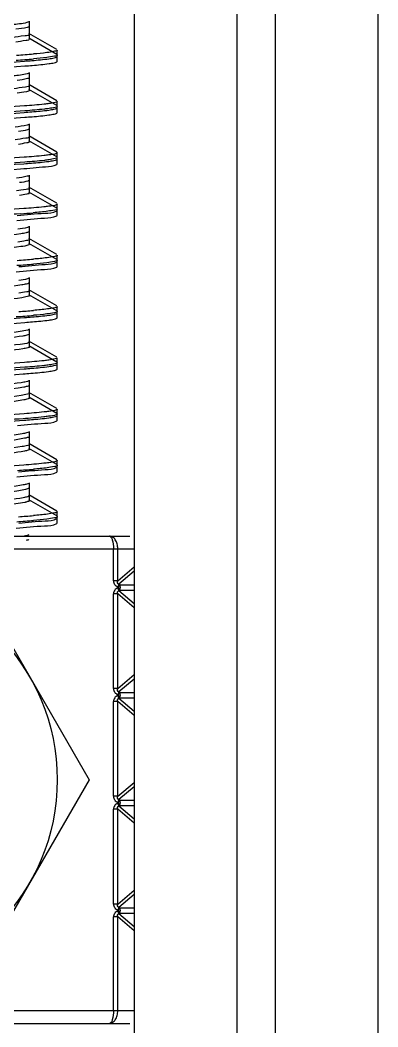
# Model space of a CAD drawing. Extents: x 1725261 to 1937680, y 860327 to 1571294.
# Drawn here: x 1825830.3 to 1825996.3, y 1252681.1 to 1253148.5 of the extents above; entities that cross this region are included whole.
import ezdxf

# ---------------------------------------------------------------- set-up
doc = ezdxf.new("R2010")
doc.units = 0
doc.header["$LTSCALE"] = 1000
doc.header["$MEASUREMENT"] = 0

msp = doc.modelspace()

# ---------------------------------------------------------------- linework, layer by layer
at = {"linetype": 'Continuous'}
for p, q in [((1825883.22, 1253335.18), (1825883.22, 1248594.16)), ((1825930.85, 1253335.18), (1825930.85, 1248594.16)), ((1825948.71, 1253335.18), (1825948.71, 1248594.16)), ((1825996.33, 1253335.18), (1825996.33, 1248594.16)), ((1825834.61, 1253142.06), (1825834.61, 1253148.01)), ((1825834.61, 1253139.78), (1825834.61, 1253145.73)), ((1825847.28, 1253134.88), (1825834.35, 1253142.36)), ((1825847.28, 1253132.6), (1825834.35, 1253140.08)), ((1825847.28, 1253131.38), (1825847.5, 1253131.64)), ((1825847.5, 1253131.64), (1825847.5, 1253134.62)), ((1825847.5, 1253131.64), (1825847.5, 1253134.62)), ((1825847.5, 1253129.36), (1825847.5, 1253132.34)), ((1825847.5, 1253129.36), (1825847.5, 1253132.34)), ((1825847.28, 1253129.1), (1825847.5, 1253129.36)), ((1825834.61, 1253118.25), (1825834.61, 1253124.2)), ((1825847.28, 1253111.07), (1825834.35, 1253118.55)), ((1825834.61, 1253115.97), (1825834.61, 1253121.92)), ((1825847.28, 1253108.79), (1825834.35, 1253116.27)), ((1825847.5, 1253107.83), (1825847.5, 1253110.81)), ((1825847.5, 1253107.83), (1825847.5, 1253110.81)), ((1825847.5, 1253105.55), (1825847.5, 1253108.53)), ((1825847.5, 1253105.55), (1825847.5, 1253108.53)), ((1825847.28, 1253107.57), (1825847.5, 1253107.83)), ((1825847.28, 1253105.29), (1825847.5, 1253105.55)), ((1825834.61, 1253094.43), (1825834.61, 1253100.39)), ((1825847.28, 1253087.25), (1825834.35, 1253094.74)), ((1825834.61, 1253092.15), (1825834.61, 1253098.11)), ((1825847.28, 1253084.97), (1825834.35, 1253092.46)), ((1825847.5, 1253084.02), (1825847.5, 1253086.99)), ((1825847.5, 1253084.02), (1825847.5, 1253086.99)), ((1825847.5, 1253081.74), (1825847.5, 1253084.71)), ((1825847.5, 1253081.74), (1825847.5, 1253084.71)), ((1825847.28, 1253083.75), (1825847.5, 1253084.02)), ((1825847.28, 1253081.48), (1825847.5, 1253081.74)), ((1825834.61, 1253070.62), (1825834.61, 1253076.57)), ((1825847.28, 1253063.44), (1825834.35, 1253070.92)), ((1825834.61, 1253068.34), (1825834.61, 1253074.3)), ((1825847.28, 1253061.16), (1825834.35, 1253068.64)), ((1825847.5, 1253060.2), (1825847.5, 1253063.18)), ((1825847.28, 1253059.94), (1825847.5, 1253060.2)), ((1825847.28, 1253057.66), (1825847.5, 1253057.92)), ((1825847.5, 1253057.92), (1825847.5, 1253060.9)), ((1825847.5, 1253057.92), (1825847.5, 1253060.9)), ((1825834.61, 1253046.81), (1825834.61, 1253052.76)), ((1825834.61, 1253044.53), (1825834.61, 1253050.48)), ((1825847.28, 1253039.63), (1825834.35, 1253047.11)), ((1825847.28, 1253037.35), (1825834.35, 1253044.83)), ((1825847.5, 1253036.39), (1825847.5, 1253039.37)), ((1825847.28, 1253036.13), (1825847.5, 1253036.39)), ((1825847.28, 1253033.85), (1825847.5, 1253034.11)), ((1825847.5, 1253034.11), (1825847.5, 1253037.09)), ((1825847.5, 1253034.11), (1825847.5, 1253037.09)), ((1825834.61, 1253023), (1825834.61, 1253028.95)), ((1825834.61, 1253020.72), (1825834.61, 1253026.67)), ((1825847.28, 1253015.81), (1825834.35, 1253023.3)), ((1825847.28, 1253013.54), (1825834.35, 1253021.02)), ((1825847.5, 1253012.58), (1825847.5, 1253015.55)), ((1825847.5, 1253012.58), (1825847.5, 1253015.55)), ((1825847.28, 1253012.32), (1825847.5, 1253012.58)), ((1825847.28, 1253010.04), (1825847.5, 1253010.3)), ((1825847.5, 1253010.3), (1825847.5, 1253013.28)), ((1825847.5, 1253010.3), (1825847.5, 1253013.28)), ((1825834.61, 1252999.18), (1825834.61, 1253005.14)), ((1825834.61, 1252996.9), (1825834.61, 1253002.86)), ((1825847.28, 1252992), (1825834.35, 1252999.48)), ((1825847.28, 1252989.72), (1825834.35, 1252997.21)), ((1825847.5, 1252988.76), (1825847.5, 1252991.74)), ((1825847.5, 1252988.76), (1825847.5, 1252991.74)), ((1825847.28, 1252988.5), (1825847.5, 1252988.76)), ((1825847.28, 1252986.22), (1825847.5, 1252986.49)), ((1825847.5, 1252986.49), (1825847.5, 1252989.46)), ((1825847.5, 1252986.49), (1825847.5, 1252989.46)), ((1825834.61, 1252975.37), (1825834.61, 1252981.32)), ((1825834.61, 1252973.09), (1825834.61, 1252979.04)), ((1825847.28, 1252968.19), (1825834.35, 1252975.67)), ((1825847.28, 1252965.91), (1825834.35, 1252973.39)), ((1825847.5, 1252964.95), (1825847.5, 1252967.93)), ((1825847.5, 1252964.95), (1825847.5, 1252967.93)), ((1825847.28, 1252964.69), (1825847.5, 1252964.95)), ((1825847.5, 1252962.67), (1825847.5, 1252965.65)), ((1825847.5, 1252962.67), (1825847.5, 1252965.65)), ((1825847.28, 1252962.41), (1825847.5, 1252962.67)), ((1825834.61, 1252951.56), (1825834.61, 1252957.51)), ((1825834.61, 1252949.28), (1825834.61, 1252955.23)), ((1825847.28, 1252944.38), (1825834.35, 1252951.86)), ((1825847.28, 1252942.1), (1825834.35, 1252949.58)), ((1825847.28, 1252940.88), (1825847.5, 1252941.14)), ((1825847.5, 1252941.14), (1825847.5, 1252944.12)), ((1825847.5, 1252941.14), (1825847.5, 1252944.12)), ((1825847.5, 1252938.86), (1825847.5, 1252941.84)), ((1825847.5, 1252938.86), (1825847.5, 1252941.84)), ((1825847.28, 1252938.6), (1825847.5, 1252938.86)), ((1825834.61, 1252927.74), (1825834.61, 1252933.7)), ((1825834.61, 1252925.47), (1825834.61, 1252931.42)), ((1825847.28, 1252920.56), (1825834.35, 1252928.05)), ((1825847.28, 1252918.28), (1825834.35, 1252925.77)), ((1825847.28, 1252917.07), (1825847.5, 1252917.33)), ((1825847.5, 1252917.33), (1825847.5, 1252920.3)), ((1825847.5, 1252917.33), (1825847.5, 1252920.3)), ((1825847.5, 1252915.05), (1825847.5, 1252918.02)), ((1825847.5, 1252915.05), (1825847.5, 1252918.02)), ((1825847.28, 1252914.79), (1825847.5, 1252915.05)), ((1825623.37, 1252908.93), (1825881.13, 1252908.93)), ((1825621.28, 1252902.98), (1825883.22, 1252902.98)), ((1825873.61, 1252888.13), (1825873.61, 1252902.98)), ((1825875.59, 1252888.13), (1825875.59, 1252902.98)), ((1825875.59, 1252888.13), (1825883.22, 1252894.61)), ((1825807.24, 1252891.07), (1825862.24, 1252795.82)), ((1825883.22, 1252892.59), (1825876.14, 1252886.58)), ((1825875.59, 1252888.13), (1825873.61, 1252888.13)), ((1825876.14, 1252886.58), (1825875.55, 1252885.32)), ((1825875.96, 1252885.12), (1825875.55, 1252885.32)), ((1825875.55, 1252884.92), (1825875.96, 1252885.12)), ((1825876.14, 1252883.66), (1825875.55, 1252884.92)), ((1825875.96, 1252885.12), (1825876.56, 1252886.38)), ((1825875.96, 1252885.12), (1825876.56, 1252883.86)), ((1825876.56, 1252886.38), (1825876.14, 1252886.58)), ((1825876.14, 1252883.66), (1825876.56, 1252883.86)), ((1825876.14, 1252883.66), (1825883.22, 1252877.65)), ((1825876.56, 1252886.38), (1825883.22, 1252886.38)), ((1825876.56, 1252883.86), (1825883.22, 1252883.85)), ((1825875.59, 1252882.11), (1825873.61, 1252882.11)), ((1825873.61, 1252838.12), (1825873.61, 1252882.11)), ((1825875.59, 1252838.12), (1825875.59, 1252882.11)), ((1825883.22, 1252875.63), (1825875.59, 1252882.11)), ((1825875.59, 1252838.12), (1825883.22, 1252844.6)), ((1825883.22, 1252842.58), (1825876.14, 1252836.57)), ((1825875.59, 1252838.12), (1825873.61, 1252838.12)), ((1825876.14, 1252836.57), (1825875.55, 1252835.31)), ((1825875.96, 1252835.11), (1825875.55, 1252835.31)), ((1825875.55, 1252834.91), (1825875.96, 1252835.11)), ((1825876.14, 1252833.65), (1825875.55, 1252834.91)), ((1825875.96, 1252835.11), (1825876.56, 1252836.38)), ((1825875.96, 1252835.11), (1825876.56, 1252833.85)), ((1825876.56, 1252836.38), (1825876.14, 1252836.57)), ((1825876.14, 1252833.65), (1825876.56, 1252833.85)), ((1825876.14, 1252833.65), (1825883.22, 1252827.64)), ((1825876.56, 1252836.38), (1825883.22, 1252836.37)), ((1825876.56, 1252833.85), (1825883.22, 1252833.85)), ((1825875.59, 1252832.1), (1825873.61, 1252832.1)), ((1825873.61, 1252788.12), (1825873.61, 1252832.1)), ((1825875.59, 1252788.12), (1825875.59, 1252832.1)), ((1825883.22, 1252825.62), (1825875.59, 1252832.1)), ((1825862.24, 1252795.82), (1825807.24, 1252700.57)), ((1825875.59, 1252788.12), (1825883.22, 1252794.59)), ((1825883.22, 1252792.57), (1825876.14, 1252786.57)), ((1825875.59, 1252788.12), (1825873.61, 1252788.12)), ((1825876.14, 1252786.57), (1825875.55, 1252785.3)), ((1825875.96, 1252785.11), (1825876.56, 1252786.37)), ((1825876.56, 1252786.37), (1825876.14, 1252786.57)), ((1825876.56, 1252786.37), (1825883.22, 1252786.37)), ((1825875.59, 1252782.09), (1825873.61, 1252782.09)), ((1825873.61, 1252738.11), (1825873.61, 1252782.09)), ((1825875.96, 1252785.11), (1825875.55, 1252785.3)), ((1825875.55, 1252784.91), (1825875.96, 1252785.11)), ((1825876.14, 1252783.64), (1825875.55, 1252784.91)), ((1825875.59, 1252738.11), (1825875.59, 1252782.09)), ((1825883.22, 1252775.61), (1825875.59, 1252782.09)), ((1825875.96, 1252785.11), (1825876.56, 1252783.84)), ((1825876.14, 1252783.64), (1825876.56, 1252783.84)), ((1825876.14, 1252783.64), (1825883.22, 1252777.63)), ((1825876.56, 1252783.84), (1825883.22, 1252783.84)), ((1825875.59, 1252738.11), (1825883.22, 1252744.59)), ((1825883.22, 1252742.57), (1825876.14, 1252736.56)), ((1825875.59, 1252738.11), (1825873.61, 1252738.11)), ((1825876.14, 1252736.56), (1825875.55, 1252735.3)), ((1825875.96, 1252735.1), (1825875.55, 1252735.3)), ((1825875.55, 1252734.9), (1825875.96, 1252735.1)), ((1825876.14, 1252733.64), (1825875.55, 1252734.9)), ((1825875.96, 1252735.1), (1825876.56, 1252736.36)), ((1825875.96, 1252735.1), (1825876.56, 1252733.83)), ((1825876.56, 1252736.36), (1825876.14, 1252736.56)), ((1825876.56, 1252736.36), (1825883.22, 1252736.36)), ((1825875.59, 1252732.09), (1825873.61, 1252732.09)), ((1825873.61, 1252688.66), (1825873.61, 1252732.09)), ((1825875.59, 1252688.66), (1825875.59, 1252732.09)), ((1825883.22, 1252725.61), (1825875.59, 1252732.09)), ((1825876.14, 1252733.64), (1825876.56, 1252733.83)), ((1825876.14, 1252733.64), (1825883.22, 1252727.62)), ((1825876.56, 1252733.83), (1825883.22, 1252733.83)), ((1825621.28, 1252688.66), (1825883.22, 1252688.66)), ((1825623.37, 1252682.71), (1825881.13, 1252682.71))]:
    msp.add_line(p, q, dxfattribs=at)
msp.add_circle((1825752.25, 1252795.82), 95.25, dxfattribs=at)
for centre, radius, start, end in [((1825800.92, 1253556.48), 425.19, 273.7335, 274.8002), ((1825800.65, 1253557.5), 428.51, 273.7127, 274.7998), ((1825803.46, 1253450.72), 393.05, 273.9462, 274.8034), ((1825801.07, 1253457.05), 423.29, 273.7455, 274.8005), ((1825801.34, 1253455.84), 419.79, 273.7678, 274.801), ((1825800.67, 1253438.28), 428.35, 273.7137, 274.7998), ((1825802.27, 1253420.3), 408.03, 273.8422, 274.8038), ((1825801.5, 1253356.32), 417.79, 273.7805, 274.8013), ((1825828.35, 1252944.92), 20.74, 281.4024, 282.1895), ((1825802.16, 1253326.38), 409.36, 273.8319, 274.8049), ((1825801.08, 1253337.82), 423.12, 273.7466, 274.8005)]:
    msp.add_arc(centre, radius, start, end, dxfattribs=at)
for points, knots in [([(1825834.35, 1253147.71), (1825834.06, 1253147.54), (1825831.47, 1253146.8), (1825828.83, 1253146.56), (1825826.53, 1253146.32)], [0, 0, 0, 0, 0.126652, 1, 1, 1, 1]), ([(1825834.35, 1253145.43), (1825834.11, 1253145.29), (1825832.11, 1253144.66), (1825830.04, 1253144.45), (1825828.26, 1253144.24)], [0, 0, 0, 0, 0.133308, 1, 1, 1, 1]), ([(1825834.61, 1253142.06), (1825834.61, 1253141.32), (1825830.47, 1253141.18), (1825828.55, 1253140.58), (1825826.53, 1253140.37)], [0, 0, 0, 0, 0.266577, 1, 1, 1, 1]), ([(1825834.61, 1253139.78), (1825834.62, 1253139.19), (1825831.4, 1253138.92), (1825829.85, 1253138.47), (1825828.26, 1253138.28)], [0, 0, 0, 0, 0.269457, 1, 1, 1, 1]), ([(1825847.5, 1253132.34), (1825847.5, 1253131.88), (1825845.07, 1253131.61), (1825843.86, 1253131.28), (1825842.63, 1253131.12)], [0, 0, 0, 0, 0.270622, 1, 1, 1, 1]), ([(1825847.5, 1253134.62), (1825847.5, 1253134.16), (1825845.09, 1253133.89), (1825843.88, 1253133.56), (1825842.67, 1253133.41)], [0, 0, 0, 0, 0.270741, 1, 1, 1, 1]), ([(1825843.61, 1253130.55), (1825844.41, 1253130.67), (1825845.63, 1253130.88), (1825846.89, 1253131.16), (1825847.27, 1253131.38)], [0, 0, 0, 0, 0.643373, 1, 1, 1, 1]), ([(1825672.13, 1253121.9), (1825683.6, 1253122.74), (1825736.98, 1253125.35), (1825790.45, 1253126.4), (1825832.28, 1253129.47)], [0, 0, 0, 0, 0.215151, 1, 1, 1, 1]), ([(1825672.55, 1253119.65), (1825684.08, 1253120.49), (1825737.39, 1253123.08), (1825790.78, 1253124.13), (1825832.49, 1253127.21)], [0, 0, 0, 0, 0.216514, 1, 1, 1, 1]), ([(1825832.28, 1253129.47), (1825833.44, 1253129.55), (1825837.22, 1253129.85), (1825841.01, 1253130.19), (1825843.61, 1253130.55)], [0, 0, 0, 0, 0.307395, 1, 1, 1, 1]), ([(1825832.49, 1253127.21), (1825833.63, 1253127.29), (1825837.37, 1253127.58), (1825841.1, 1253127.92), (1825843.67, 1253128.28)], [0, 0, 0, 0, 0.307538, 1, 1, 1, 1]), ([(1825843.67, 1253128.28), (1825844.46, 1253128.4), (1825845.66, 1253128.61), (1825846.89, 1253128.88), (1825847.27, 1253129.1)], [0, 0, 0, 0, 0.642718, 1, 1, 1, 1]), ([(1825834.35, 1253123.9), (1825834.08, 1253123.74), (1825831.73, 1253123.04), (1825829.32, 1253122.82), (1825827.23, 1253122.58)], [0, 0, 0, 0, 0.129068, 1, 1, 1, 1]), ([(1825834.61, 1253118.25), (1825834.62, 1253117.57), (1825830.85, 1253117.37), (1825829.07, 1253116.83), (1825827.23, 1253116.63)], [0, 0, 0, 0, 0.267461, 1, 1, 1, 1]), ([(1825834.35, 1253121.62), (1825834.13, 1253121.49), (1825832.34, 1253120.9), (1825830.48, 1253120.7), (1825828.88, 1253120.5)], [0, 0, 0, 0, 0.136277, 1, 1, 1, 1]), ([(1825834.61, 1253115.97), (1825834.61, 1253115.43), (1825831.74, 1253115.12), (1825830.32, 1253114.73), (1825828.88, 1253114.55)], [0, 0, 0, 0, 0.270956, 1, 1, 1, 1]), ([(1825832.28, 1253108.63), (1825820.79, 1253107.79), (1825767.41, 1253105.19), (1825713.94, 1253104.14), (1825672.13, 1253101.06)], [0, 0, 0, 0, 0.215501, 1, 1, 1, 1]), ([(1825843.61, 1253109.72), (1825842.89, 1253109.62), (1825839.12, 1253109.16), (1825835.34, 1253108.86), (1825832.28, 1253108.63)], [0, 0, 0, 0, 0.191417, 1, 1, 1, 1]), ([(1825847.5, 1253110.81), (1825847.5, 1253110.43), (1825845.59, 1253110.11), (1825844.59, 1253109.86), (1825843.61, 1253109.72)], [0, 0, 0, 0, 0.27436, 1, 1, 1, 1]), ([(1825847.5, 1253108.53), (1825847.5, 1253108.16), (1825845.62, 1253107.84), (1825844.63, 1253107.58), (1825843.67, 1253107.45)], [0, 0, 0, 0, 0.274658, 1, 1, 1, 1]), ([(1825672.08, 1253098.08), (1825683.53, 1253098.93), (1825736.88, 1253101.53), (1825790.32, 1253102.59), (1825832.14, 1253105.65)], [0, 0, 0, 0, 0.214864, 1, 1, 1, 1]), ([(1825672.35, 1253095.83), (1825683.86, 1253096.67), (1825737.21, 1253099.27), (1825790.65, 1253100.31), (1825832.42, 1253103.39)], [0, 0, 0, 0, 0.21591, 1, 1, 1, 1]), ([(1825832.49, 1253106.37), (1825821.07, 1253105.53), (1825767.76, 1253102.92), (1825714.37, 1253101.85), (1825672.55, 1253098.82)], [0, 0, 0, 0, 0.21445, 1, 1, 1, 1]), ([(1825832.14, 1253105.65), (1825833.32, 1253105.73), (1825837.13, 1253106.03), (1825840.95, 1253106.37), (1825843.57, 1253106.74)], [0, 0, 0, 0, 0.307303, 1, 1, 1, 1]), ([(1825832.42, 1253103.39), (1825833.57, 1253103.47), (1825837.32, 1253103.77), (1825841.08, 1253104.1), (1825843.66, 1253104.47)], [0, 0, 0, 0, 0.307518, 1, 1, 1, 1]), ([(1825843.67, 1253107.45), (1825842.96, 1253107.35), (1825839.24, 1253106.89), (1825835.51, 1253106.59), (1825832.49, 1253106.37)], [0, 0, 0, 0, 0.191295, 1, 1, 1, 1]), ([(1825843.57, 1253106.74), (1825844.38, 1253106.85), (1825845.62, 1253107.06), (1825846.88, 1253107.34), (1825847.27, 1253107.57)], [0, 0, 0, 0, 0.643789, 1, 1, 1, 1]), ([(1825843.66, 1253104.47), (1825844.44, 1253104.58), (1825845.65, 1253104.79), (1825846.89, 1253105.07), (1825847.27, 1253105.29)], [0, 0, 0, 0, 0.642899, 1, 1, 1, 1]), ([(1825834.35, 1253100.09), (1825834.1, 1253099.94), (1825831.98, 1253099.29), (1825829.79, 1253099.07), (1825827.9, 1253098.85)], [0, 0, 0, 0, 0.131751, 1, 1, 1, 1]), ([(1825834.61, 1253094.43), (1825834.62, 1253093.81), (1825831.21, 1253093.57), (1825829.58, 1253093.09), (1825827.9, 1253092.89)], [0, 0, 0, 0, 0.26872, 1, 1, 1, 1]), ([(1825834.35, 1253097.81), (1825834.15, 1253097.69), (1825832.56, 1253097.15), (1825830.89, 1253096.95), (1825829.47, 1253096.76)], [0, 0, 0, 0, 0.139499, 1, 1, 1, 1]), ([(1825834.61, 1253092.15), (1825834.61, 1253091.67), (1825832.06, 1253091.33), (1825830.76, 1253090.98), (1825829.47, 1253090.81)], [0, 0, 0, 0, 0.272705, 1, 1, 1, 1]), ([(1825832.14, 1253084.81), (1825820.64, 1253083.97), (1825767.29, 1253081.37), (1825713.85, 1253080.32), (1825672.08, 1253077.25)], [0, 0, 0, 0, 0.215909, 1, 1, 1, 1]), ([(1825843.57, 1253085.9), (1825842.85, 1253085.8), (1825839.05, 1253085.34), (1825835.23, 1253085.04), (1825832.14, 1253084.81)], [0, 0, 0, 0, 0.191492, 1, 1, 1, 1]), ([(1825847.5, 1253086.99), (1825847.5, 1253086.87), (1825846.1, 1253085.99), (1825844.82, 1253086.07), (1825843.57, 1253085.9)], [0, 0, 0, 0, 0.089025, 1, 1, 1, 1]), ([(1825847.5, 1253084.71), (1825847.5, 1253084.34), (1825845.62, 1253084.03), (1825844.62, 1253083.77), (1825843.66, 1253083.63)], [0, 0, 0, 0, 0.274575, 1, 1, 1, 1]), ([(1825672.02, 1253074.27), (1825683.43, 1253075.11), (1825736.75, 1253077.71), (1825790.13, 1253078.78), (1825831.95, 1253081.82)], [0, 0, 0, 0, 0.214461, 1, 1, 1, 1]), ([(1825832.42, 1253082.55), (1825820.98, 1253081.71), (1825767.62, 1253079.11), (1825714.18, 1253078.05), (1825672.35, 1253074.99)], [0, 0, 0, 0, 0.214858, 1, 1, 1, 1]), ([(1825830.51, 1253079.44), (1825834.39, 1253079.71), (1825839.83, 1253080.46), (1825845.75, 1253080.6), (1825847.27, 1253081.48)], [0, 0, 0, 0, 0.689218, 1, 1, 1, 1]), ([(1825831.95, 1253081.82), (1825833.13, 1253081.91), (1825837, 1253082.2), (1825840.86, 1253082.55), (1825843.52, 1253082.92)], [0, 0, 0, 0, 0.307276, 1, 1, 1, 1]), ([(1825843.66, 1253083.63), (1825842.94, 1253083.53), (1825839.21, 1253083.07), (1825835.46, 1253082.78), (1825832.42, 1253082.55)], [0, 0, 0, 0, 0.191309, 1, 1, 1, 1]), ([(1825843.52, 1253082.92), (1825844.34, 1253083.03), (1825845.6, 1253083.25), (1825846.88, 1253083.53), (1825847.27, 1253083.75)], [0, 0, 0, 0, 0.64429, 1, 1, 1, 1]), ([(1825680.57, 1253072.55), (1825692.15, 1253073.25), (1825742.13, 1253075.59), (1825792.18, 1253076.76), (1825830.51, 1253079.44)], [0, 0, 0, 0, 0.231984, 1, 1, 1, 1]), ([(1825834.35, 1253076.27), (1825834.12, 1253076.14), (1825832.21, 1253075.53), (1825830.24, 1253075.32), (1825828.54, 1253075.11)], [0, 0, 0, 0, 0.134595, 1, 1, 1, 1]), ([(1825834.61, 1253070.62), (1825834.61, 1253070.05), (1825831.55, 1253069.77), (1825830.06, 1253069.34), (1825828.54, 1253069.16)], [0, 0, 0, 0, 0.270092, 1, 1, 1, 1]), ([(1825834.35, 1253073.99), (1825834.17, 1253073.89), (1825832.76, 1253073.39), (1825831.29, 1253073.2), (1825830.03, 1253073.03)], [0, 0, 0, 0, 0.14301, 1, 1, 1, 1]), ([(1825834.61, 1253068.34), (1825834.61, 1253067.9), (1825832.36, 1253067.54), (1825831.18, 1253067.23), (1825830.03, 1253067.07)], [0, 0, 0, 0, 0.274738, 1, 1, 1, 1]), ([(1825843.52, 1253062.08), (1825842.79, 1253061.98), (1825838.94, 1253061.51), (1825835.07, 1253061.21), (1825831.95, 1253060.98)], [0, 0, 0, 0, 0.191495, 1, 1, 1, 1]), ([(1825847.5, 1253063.18), (1825847.5, 1253063.06), (1825846.08, 1253062.17), (1825844.78, 1253062.26), (1825843.52, 1253062.08)], [0, 0, 0, 0, 0.088784, 1, 1, 1, 1]), ([(1825831.95, 1253060.98), (1825820.42, 1253060.15), (1825767.11, 1253057.55), (1825713.72, 1253056.51), (1825672.02, 1253053.43)], [0, 0, 0, 0, 0.216509, 1, 1, 1, 1]), ([(1825830.51, 1253058.6), (1825819.94, 1253057.86), (1825769.96, 1253055.43), (1825719.93, 1253054.1), (1825680.57, 1253051.72)], [0, 0, 0, 0, 0.211795, 1, 1, 1, 1]), ([(1825828.72, 1253055.5), (1825833.02, 1253055.79), (1825839.03, 1253056.62), (1825845.6, 1253056.7), (1825847.27, 1253057.66)], [0, 0, 0, 0, 0.691069, 1, 1, 1, 1]), ([(1825828.93, 1253057.8), (1825833.18, 1253058.08), (1825839.13, 1253058.91), (1825845.62, 1253058.99), (1825847.27, 1253059.94)], [0, 0, 0, 0, 0.690867, 1, 1, 1, 1]), ([(1825847.5, 1253060.9), (1825847.5, 1253060.49), (1825845.35, 1253060.19), (1825844.25, 1253059.9), (1825843.16, 1253059.75)], [0, 0, 0, 0, 0.272444, 1, 1, 1, 1]), ([(1825834.35, 1253052.46), (1825834.14, 1253052.34), (1825832.44, 1253051.77), (1825830.67, 1253051.57), (1825829.15, 1253051.37)], [0, 0, 0, 0, 0.137672, 1, 1, 1, 1]), ([(1825830.56, 1253049.29), (1825820.37, 1253047.78), (1825793.47, 1253046.61), (1825750.38, 1253044.49), (1825708.07, 1253042.18), (1825682.13, 1253041.24), (1825672.72, 1253039.57)], [0, 0, 0, 0, 0.195338, 0.50968, 0.818636, 1, 1, 1, 1]), ([(1825834.35, 1253050.18), (1825833.94, 1253049.95), (1825832.65, 1253049.64), (1825831.38, 1253049.41), (1825830.56, 1253049.29)], [0, 0, 0, 0, 0.361214, 1, 1, 1, 1]), ([(1825830.56, 1253043.34), (1825819.64, 1253041.71), (1825790.93, 1253040.57), (1825753.45, 1253038.63), (1825719.35, 1253037.02), (1825697.31, 1253035.96), (1825681.58, 1253034.55), (1825673.22, 1253034.03), (1825670.61, 1253033.12)], [0, 0, 0, 0, 0.206553, 0.536269, 0.702877, 0.845559, 0.948364, 1, 1, 1, 1]), ([(1825834.61, 1253046.81), (1825834.61, 1253046.29), (1825831.88, 1253045.97), (1825830.52, 1253045.6), (1825829.15, 1253045.42)], [0, 0, 0, 0, 0.271698, 1, 1, 1, 1]), ([(1825834.61, 1253044.53), (1825834.61, 1253044.4), (1825833.21, 1253043.44), (1825831.85, 1253043.53), (1825830.56, 1253043.34)], [0, 0, 0, 0, 0.091796, 1, 1, 1, 1]), ([(1825847.5, 1253039.37), (1825847.5, 1253038.92), (1825845.13, 1253038.64), (1825843.93, 1253038.32), (1825842.74, 1253038.16)], [0, 0, 0, 0, 0.27096, 1, 1, 1, 1]), ([(1825828.41, 1253031.67), (1825832.78, 1253031.96), (1825838.9, 1253032.81), (1825845.58, 1253032.88), (1825847.27, 1253033.85)], [0, 0, 0, 0, 0.691359, 1, 1, 1, 1]), ([(1825829.61, 1253034.03), (1825833.7, 1253034.31), (1825839.43, 1253035.1), (1825845.68, 1253035.21), (1825847.27, 1253036.13)], [0, 0, 0, 0, 0.690197, 1, 1, 1, 1]), ([(1825847.5, 1253037.09), (1825847.5, 1253036.64), (1825845.1, 1253036.36), (1825843.9, 1253036.03), (1825842.69, 1253035.88)], [0, 0, 0, 0, 0.270815, 1, 1, 1, 1]), ([(1825834.35, 1253028.65), (1825834.16, 1253028.54), (1825832.65, 1253028.01), (1825831.07, 1253027.82), (1825829.72, 1253027.64)], [0, 0, 0, 0, 0.140996, 1, 1, 1, 1]), ([(1825831.06, 1253025.55), (1825820.95, 1253023.95), (1825793.88, 1253022.86), (1825750.45, 1253020.68), (1825707.79, 1253018.3), (1825681.67, 1253017.46), (1825672.34, 1253015.69)], [0, 0, 0, 0, 0.192978, 0.509549, 0.82079, 1, 1, 1, 1]), ([(1825834.35, 1253026.37), (1825833.99, 1253026.16), (1825832.87, 1253025.87), (1825831.77, 1253025.66), (1825831.06, 1253025.55)], [0, 0, 0, 0, 0.36678, 1, 1, 1, 1]), ([(1825831.06, 1253019.6), (1825820.31, 1253017.9), (1825791.63, 1253016.84), (1825754.11, 1253014.84), (1825719.73, 1253013.22), (1825697.46, 1253012.17), (1825681.6, 1253010.72), (1825673.17, 1253010.23), (1825670.57, 1253009.3)], [0, 0, 0, 0, 0.202975, 0.533469, 0.701272, 0.84507, 0.948501, 1, 1, 1, 1]), ([(1825834.61, 1253023), (1825834.61, 1253022.53), (1825832.19, 1253022.18), (1825830.95, 1253021.85), (1825829.72, 1253021.68)], [0, 0, 0, 0, 0.273505, 1, 1, 1, 1]), ([(1825834.61, 1253020.72), (1825834.61, 1253020.36), (1825832.91, 1253019.97), (1825831.95, 1253019.74), (1825831.06, 1253019.6)], [0, 0, 0, 0, 0.279898, 1, 1, 1, 1]), ([(1825847.5, 1253015.55), (1825847.5, 1253015.12), (1825845.23, 1253014.84), (1825844.08, 1253014.52), (1825842.94, 1253014.38)], [0, 0, 0, 0, 0.271617, 1, 1, 1, 1]), ([(1825672.13, 1253002.84), (1825683.6, 1253003.68), (1825736.99, 1253006.28), (1825790.45, 1253007.34), (1825832.28, 1253010.41)], [0, 0, 0, 0, 0.215159, 1, 1, 1, 1]), ([(1825832.28, 1253010.41), (1825833.45, 1253010.49), (1825837.23, 1253010.79), (1825841.01, 1253011.12), (1825843.61, 1253011.49)], [0, 0, 0, 0, 0.307399, 1, 1, 1, 1]), ([(1825847.5, 1253013.28), (1825847.5, 1253012.82), (1825845.07, 1253012.55), (1825843.86, 1253012.21), (1825842.64, 1253012.06)], [0, 0, 0, 0, 0.270628, 1, 1, 1, 1]), ([(1825843.61, 1253011.49), (1825844.41, 1253011.6), (1825845.63, 1253011.82), (1825846.89, 1253012.09), (1825847.27, 1253012.32)], [0, 0, 0, 0, 0.643357, 1, 1, 1, 1]), ([(1825843.67, 1253009.22), (1825844.46, 1253009.33), (1825845.66, 1253009.54), (1825846.89, 1253009.82), (1825847.27, 1253010.04)], [0, 0, 0, 0, 0.642712, 1, 1, 1, 1]), ([(1825672.56, 1253000.59), (1825684.09, 1253001.43), (1825737.4, 1253004.02), (1825790.79, 1253005.06), (1825832.49, 1253008.14)], [0, 0, 0, 0, 0.216534, 1, 1, 1, 1]), ([(1825832.49, 1253008.14), (1825833.64, 1253008.23), (1825837.37, 1253008.52), (1825841.1, 1253008.86), (1825843.67, 1253009.22)], [0, 0, 0, 0, 0.307538, 1, 1, 1, 1]), ([(1825830.27, 1253003.9), (1825820.13, 1253002.44), (1825785, 1253000.94), (1825732.8, 1252997.67), (1825690.42, 1252997.09), (1825673.3, 1252994.32)], [0, 0, 0, 0, 0.19541, 0.669181, 1, 1, 1, 1]), ([(1825831.52, 1253001.82), (1825822.61, 1253000.3), (1825798.21, 1252999.29), (1825757.93, 1252997.09), (1825715.55, 1252995.17), (1825688.43, 1252993.8), (1825677.43, 1252992.58)], [0, 0, 0, 0, 0.175715, 0.472791, 0.784833, 1, 1, 1, 1]), ([(1825834.35, 1253004.83), (1825834.17, 1253004.73), (1825832.85, 1253004.25), (1825831.45, 1253004.07), (1825830.27, 1253003.9)], [0, 0, 0, 0, 0.144669, 1, 1, 1, 1]), ([(1825834.35, 1253002.56), (1825834.03, 1253002.37), (1825833.08, 1253002.11), (1825832.13, 1253001.92), (1825831.52, 1253001.82)], [0, 0, 0, 0, 0.372977, 1, 1, 1, 1]), ([(1825830.27, 1252997.95), (1825819.2, 1252996.36), (1825790.35, 1252995.18), (1825752.73, 1252993.25), (1825718.7, 1252991.63), (1825696.81, 1252990.6), (1825681.3, 1252989.15), (1825673.05, 1252988.68), (1825670.53, 1252987.75)], [0, 0, 0, 0, 0.209449, 0.539982, 0.706178, 0.848006, 0.949655, 1, 1, 1, 1]), ([(1825831.52, 1252995.86), (1825822.61, 1252994.35), (1825798.21, 1252993.34), (1825757.93, 1252991.14), (1825715.55, 1252989.22), (1825688.43, 1252987.84), (1825677.43, 1252986.63)], [0, 0, 0, 0, 0.175715, 0.472791, 0.784833, 1, 1, 1, 1]), ([(1825834.61, 1252999.18), (1825834.61, 1252999.04), (1825833.08, 1252998.05), (1825831.65, 1252998.14), (1825830.27, 1252997.95)], [0, 0, 0, 0, 0.09033, 1, 1, 1, 1]), ([(1825834.61, 1252996.9), (1825834.61, 1252996.59), (1825833.15, 1252996.2), (1825832.3, 1252995.99), (1825831.52, 1252995.86)], [0, 0, 0, 0, 0.283217, 1, 1, 1, 1]), ([(1825847.5, 1252991.74), (1825847.5, 1252991.37), (1825845.59, 1252991.05), (1825844.59, 1252990.79), (1825843.61, 1252990.65)], [0, 0, 0, 0, 0.274367, 1, 1, 1, 1]), ([(1825672.08, 1252979.02), (1825683.53, 1252979.86), (1825736.89, 1252982.47), (1825790.32, 1252983.53), (1825832.15, 1252986.58)], [0, 0, 0, 0, 0.214872, 1, 1, 1, 1]), ([(1825832.28, 1252989.57), (1825820.8, 1252988.73), (1825767.41, 1252986.12), (1825713.95, 1252985.08), (1825672.13, 1252982)], [0, 0, 0, 0, 0.215488, 1, 1, 1, 1]), ([(1825832.49, 1252987.31), (1825821.07, 1252986.46), (1825767.76, 1252983.86), (1825714.37, 1252982.79), (1825672.56, 1252979.75)], [0, 0, 0, 0, 0.214435, 1, 1, 1, 1]), ([(1825832.15, 1252986.58), (1825833.32, 1252986.67), (1825837.14, 1252986.97), (1825840.95, 1252987.3), (1825843.57, 1252987.67)], [0, 0, 0, 0, 0.307305, 1, 1, 1, 1]), ([(1825843.61, 1252990.65), (1825842.89, 1252990.55), (1825839.13, 1252990.09), (1825835.34, 1252989.79), (1825832.28, 1252989.57)], [0, 0, 0, 0, 0.191413, 1, 1, 1, 1]), ([(1825843.67, 1252988.38), (1825842.96, 1252988.28), (1825839.24, 1252987.83), (1825835.51, 1252987.53), (1825832.49, 1252987.31)], [0, 0, 0, 0, 0.191295, 1, 1, 1, 1]), ([(1825843.57, 1252987.67), (1825844.38, 1252987.79), (1825845.62, 1252988), (1825846.88, 1252988.28), (1825847.27, 1252988.5)], [0, 0, 0, 0, 0.643774, 1, 1, 1, 1]), ([(1825847.5, 1252989.46), (1825847.5, 1252989.09), (1825845.63, 1252988.77), (1825844.63, 1252988.52), (1825843.67, 1252988.38)], [0, 0, 0, 0, 0.27466, 1, 1, 1, 1]), ([(1825685.84, 1252977.61), (1825697.61, 1252978.26), (1825746.21, 1252980.48), (1825794.86, 1252981.62), (1825831.62, 1252984.27)], [0, 0, 0, 0, 0.242393, 1, 1, 1, 1]), ([(1825831.62, 1252984.27), (1825832.84, 1252984.35), (1825836.79, 1252984.66), (1825840.73, 1252985), (1825843.45, 1252985.38)], [0, 0, 0, 0, 0.307317, 1, 1, 1, 1]), ([(1825843.45, 1252985.38), (1825844.29, 1252985.49), (1825845.56, 1252985.71), (1825846.87, 1252985.99), (1825847.27, 1252986.22)], [0, 0, 0, 0, 0.645021, 1, 1, 1, 1]), ([(1825830.78, 1252980.16), (1825820.63, 1252978.61), (1825793.64, 1252977.48), (1825750.38, 1252975.33), (1825707.91, 1252972.99), (1825681.9, 1252972.1), (1825672.53, 1252970.38)], [0, 0, 0, 0, 0.194375, 0.509802, 0.819766, 1, 1, 1, 1]), ([(1825831.96, 1252978.08), (1825825.05, 1252976.82), (1825805.77, 1252975.87), (1825760.11, 1252973.19), (1825721.33, 1252971.87), (1825694.82, 1252970.17)], [0, 0, 0, 0, 0.153234, 0.420019, 1, 1, 1, 1]), ([(1825834.35, 1252981.02), (1825833.96, 1252980.8), (1825832.75, 1252980.5), (1825831.56, 1252980.28), (1825830.78, 1252980.16)], [0, 0, 0, 0, 0.363608, 1, 1, 1, 1]), ([(1825834.35, 1252978.74), (1825834.08, 1252978.58), (1825833.27, 1252978.34), (1825832.46, 1252978.17), (1825831.96, 1252978.08)], [0, 0, 0, 0, 0.37991, 1, 1, 1, 1]), ([(1825830.78, 1252974.21), (1825819.88, 1252972.54), (1825791.05, 1252971.44), (1825753.39, 1252969.47), (1825719.08, 1252967.84), (1825696.95, 1252966.8), (1825681.32, 1252965.32), (1825673, 1252964.88), (1825670.49, 1252963.92)], [0, 0, 0, 0, 0.205905, 0.537229, 0.704613, 0.847545, 0.949803, 1, 1, 1, 1]), ([(1825834.61, 1252975.37), (1825834.61, 1252974.99), (1825832.76, 1252974.61), (1825831.75, 1252974.36), (1825830.78, 1252974.21)], [0, 0, 0, 0, 0.278286, 1, 1, 1, 1]), ([(1825834.61, 1252973.09), (1825834.61, 1252972.82), (1825833.38, 1252972.42), (1825832.63, 1252972.25), (1825831.96, 1252972.13)], [0, 0, 0, 0, 0.287204, 1, 1, 1, 1]), ([(1825831.96, 1252972.13), (1825825.05, 1252970.86), (1825805.77, 1252969.91), (1825760.11, 1252967.24), (1825721.33, 1252965.92), (1825694.82, 1252964.21)], [0, 0, 0, 0, 0.153234, 0.420019, 1, 1, 1, 1]), ([(1825847.5, 1252967.93), (1825847.5, 1252967.81), (1825846.1, 1252966.92), (1825844.82, 1252967.01), (1825843.57, 1252966.84)], [0, 0, 0, 0, 0.089033, 1, 1, 1, 1]), ([(1825832.15, 1252965.75), (1825820.65, 1252964.91), (1825767.29, 1252962.31), (1825713.85, 1252961.26), (1825672.08, 1252958.18)], [0, 0, 0, 0, 0.215892, 1, 1, 1, 1]), ([(1825831.62, 1252963.43), (1825821.66, 1252962.71), (1825773.07, 1252960.3), (1825724.44, 1252958.91), (1825685.84, 1252956.77)], [0, 0, 0, 0, 0.205332, 1, 1, 1, 1]), ([(1825843.45, 1252964.54), (1825842.7, 1252964.44), (1825838.77, 1252963.97), (1825834.82, 1252963.66), (1825831.62, 1252963.43)], [0, 0, 0, 0, 0.191433, 1, 1, 1, 1]), ([(1825831.95, 1252962.76), (1825833.14, 1252962.84), (1825837, 1252963.14), (1825840.87, 1252963.48), (1825843.52, 1252963.85)], [0, 0, 0, 0, 0.307276, 1, 1, 1, 1]), ([(1825843.57, 1252966.84), (1825842.85, 1252966.73), (1825839.05, 1252966.27), (1825835.23, 1252965.97), (1825832.15, 1252965.75)], [0, 0, 0, 0, 0.19149, 1, 1, 1, 1]), ([(1825847.5, 1252965.65), (1825847.5, 1252965.52), (1825846.05, 1252964.63), (1825844.73, 1252964.72), (1825843.45, 1252964.54)], [0, 0, 0, 0, 0.088431, 1, 1, 1, 1]), ([(1825843.52, 1252963.85), (1825844.34, 1252963.97), (1825845.6, 1252964.18), (1825846.88, 1252964.46), (1825847.27, 1252964.69)], [0, 0, 0, 0, 0.644275, 1, 1, 1, 1]), ([(1825672.02, 1252955.2), (1825683.44, 1252956.05), (1825736.75, 1252958.65), (1825790.14, 1252959.72), (1825831.95, 1252962.76)], [0, 0, 0, 0, 0.214475, 1, 1, 1, 1]), ([(1825829.05, 1252960.27), (1825833.27, 1252960.56), (1825839.18, 1252961.38), (1825845.63, 1252961.47), (1825847.27, 1252962.41)], [0, 0, 0, 0, 0.690751, 1, 1, 1, 1]), ([(1825831.27, 1252956.43), (1825821.21, 1252954.79), (1825794.11, 1252953.73), (1825750.55, 1252951.53), (1825707.75, 1252949.11), (1825681.54, 1252948.32), (1825672.22, 1252946.51)], [0, 0, 0, 0, 0.191736, 0.509065, 0.821327, 1, 1, 1, 1]), ([(1825832.36, 1252954.34), (1825824.03, 1252952.69), (1825800.41, 1252951.88), (1825760.84, 1252949.55), (1825718.09, 1252947.69), (1825690.37, 1252946.28), (1825678.87, 1252945.11)], [0, 0, 0, 0, 0.165505, 0.458699, 0.774611, 1, 1, 1, 1]), ([(1825834.35, 1252957.21), (1825834.01, 1252957.01), (1825832.96, 1252956.73), (1825831.93, 1252956.53), (1825831.27, 1252956.43)], [0, 0, 0, 0, 0.369442, 1, 1, 1, 1]), ([(1825834.35, 1252954.93), (1825834.12, 1252954.8), (1825833.45, 1252954.58), (1825832.77, 1252954.42), (1825832.36, 1252954.34)], [0, 0, 0, 0, 0.387704, 1, 1, 1, 1]), ([(1825831.27, 1252950.47), (1825820.54, 1252948.72), (1825791.75, 1252947.71), (1825754.07, 1252945.68), (1825719.49, 1252944.04), (1825697.12, 1252943.01), (1825681.35, 1252941.5), (1825672.96, 1252941.08), (1825670.45, 1252940.09)], [0, 0, 0, 0, 0.202243, 0.534298, 0.702881, 0.846954, 0.949881, 1, 1, 1, 1]), ([(1825834.61, 1252951.56), (1825834.61, 1252951.22), (1825833.02, 1252950.83), (1825832.11, 1252950.61), (1825831.27, 1252950.47)], [0, 0, 0, 0, 0.281296, 1, 1, 1, 1]), ([(1825834.61, 1252949.28), (1825834.61, 1252949.04), (1825833.59, 1252948.65), (1825832.92, 1252948.5), (1825832.35, 1252948.39)], [0, 0, 0, 0, 0.2919, 1, 1, 1, 1]), ([(1825832.35, 1252948.39), (1825824.02, 1252946.74), (1825800.39, 1252945.93), (1825760.83, 1252943.59), (1825718.08, 1252941.74), (1825690.36, 1252940.32), (1825678.87, 1252939.16)], [0, 0, 0, 0, 0.165599, 0.458794, 0.774654, 1, 1, 1, 1]), ([(1825831.95, 1252941.92), (1825820.43, 1252941.08), (1825767.12, 1252938.49), (1825713.72, 1252937.44), (1825672.02, 1252934.37)], [0, 0, 0, 0, 0.216489, 1, 1, 1, 1]), ([(1825829.52, 1252938.77), (1825833.63, 1252939.05), (1825839.39, 1252939.85), (1825845.67, 1252939.96), (1825847.27, 1252940.88)], [0, 0, 0, 0, 0.690301, 1, 1, 1, 1]), ([(1825843.52, 1252943.02), (1825842.79, 1252942.91), (1825838.94, 1252942.45), (1825835.08, 1252942.15), (1825831.95, 1252941.92)], [0, 0, 0, 0, 0.191497, 1, 1, 1, 1]), ([(1825847.5, 1252941.84), (1825847.5, 1252941.39), (1825845.14, 1252941.11), (1825843.95, 1252940.79), (1825842.77, 1252940.64)], [0, 0, 0, 0, 0.271048, 1, 1, 1, 1]), ([(1825847.5, 1252944.12), (1825847.5, 1252943.99), (1825846.08, 1252943.1), (1825844.78, 1252943.19), (1825843.52, 1252943.02)], [0, 0, 0, 0, 0.088791, 1, 1, 1, 1]), ([(1825828.73, 1252936.44), (1825833.02, 1252936.73), (1825839.04, 1252937.56), (1825845.6, 1252937.64), (1825847.27, 1252938.6)], [0, 0, 0, 0, 0.69106, 1, 1, 1, 1]), ([(1825831.72, 1252932.69), (1825822.93, 1252931.15), (1825798.71, 1252930.18), (1825758.58, 1252927.95), (1825716.11, 1252926.04), (1825688.85, 1252924.66), (1825677.74, 1252923.46)], [0, 0, 0, 0, 0.173459, 0.469678, 0.782575, 1, 1, 1, 1]), ([(1825832.73, 1252930.61), (1825824.71, 1252928.87), (1825801.47, 1252928.2), (1825762.3, 1252925.77), (1825719.38, 1252923.96), (1825691.37, 1252922.52), (1825679.64, 1252921.37)], [0, 0, 0, 0, 0.160367, 0.451606, 0.769465, 1, 1, 1, 1]), ([(1825834.35, 1252933.4), (1825834.05, 1252933.22), (1825833.16, 1252932.97), (1825832.28, 1252932.79), (1825831.72, 1252932.69)], [0, 0, 0, 0, 0.375957, 1, 1, 1, 1]), ([(1825834.35, 1252931.12), (1825834.15, 1252931), (1825833.61, 1252930.81), (1825833.06, 1252930.68), (1825832.73, 1252930.61)], [0, 0, 0, 0, 0.396512, 1, 1, 1, 1]), ([(1825831.72, 1252926.74), (1825822.93, 1252925.2), (1825798.71, 1252924.22), (1825758.58, 1252922), (1825716.11, 1252920.09), (1825688.85, 1252918.71), (1825677.74, 1252917.51)], [0, 0, 0, 0, 0.173459, 0.469678, 0.782575, 1, 1, 1, 1]), ([(1825834.61, 1252927.74), (1825834.61, 1252927.45), (1825833.26, 1252927.05), (1825832.45, 1252926.86), (1825831.72, 1252926.74)], [0, 0, 0, 0, 0.28487, 1, 1, 1, 1]), ([(1825832.45, 1252924.59), (1825824.27, 1252922.94), (1825800.95, 1252922.16), (1825761.75, 1252919.81), (1825719.08, 1252917.98), (1825691.28, 1252916.56), (1825679.64, 1252915.42)], [0, 0, 0, 0, 0.163392, 0.454692, 0.77088, 1, 1, 1, 1]), ([(1825834.61, 1252925.47), (1825834.61, 1252925.26), (1825833.78, 1252924.89), (1825833.2, 1252924.76), (1825832.73, 1252924.65)], [0, 0, 0, 0, 0.297941, 1, 1, 1, 1]), ([(1825829.61, 1252914.97), (1825833.7, 1252915.24), (1825839.43, 1252916.04), (1825845.68, 1252916.15), (1825847.27, 1252917.07)], [0, 0, 0, 0, 0.690199, 1, 1, 1, 1]), ([(1825847.5, 1252918.02), (1825847.5, 1252917.57), (1825845.1, 1252917.3), (1825843.9, 1252916.97), (1825842.7, 1252916.82)], [0, 0, 0, 0, 0.270822, 1, 1, 1, 1]), ([(1825847.5, 1252920.3), (1825847.5, 1252919.87), (1825845.23, 1252919.59), (1825844.08, 1252919.27), (1825842.94, 1252919.12)], [0, 0, 0, 0, 0.271622, 1, 1, 1, 1]), ([(1825828.42, 1252912.61), (1825832.79, 1252912.9), (1825838.9, 1252913.74), (1825845.58, 1252913.81), (1825847.27, 1252914.79)], [0, 0, 0, 0, 0.69135, 1, 1, 1, 1]), ([(1825834.35, 1252909.58), (1825834.09, 1252909.44), (1825833.35, 1252909.2), (1825832.6, 1252909.04), (1825832.14, 1252908.95)], [0, 0, 0, 0, 0.383249, 1, 1, 1, 1]), ([(1825834.35, 1252907.3), (1825834.19, 1252907.21), (1825833.76, 1252907.05), (1825833.32, 1252906.93), (1825833.06, 1252906.87)], [0, 0, 0, 0, 0.406518, 1, 1, 1, 1]), ([(1825871.7, 1252908.93), (1825871.98, 1252908.93), (1825872.64, 1252908.38), (1825873.4, 1252906.35), (1825873.61, 1252904.41), (1825873.61, 1252902.98)], [0, 0, 0, 0, 0.128078, 0.342475, 1, 1, 1, 1]), ([(1825875.59, 1252902.98), (1825875.59, 1252903.76), (1825875.4, 1252905.26), (1825874.58, 1252907.2), (1825873.32, 1252908.57), (1825872.21, 1252908.93), (1825871.7, 1252908.93)], [0, 0, 0, 0, 0.302203, 0.57488, 0.804028, 1, 1, 1, 1]), ([(1825873.61, 1252888.13), (1825873.61, 1252887.54), (1825874.02, 1252886.32), (1825875.01, 1252885.57), (1825875.55, 1252885.32)], [0, 0, 0, 0, 0.499355, 1, 1, 1, 1]), ([(1825875.55, 1252884.92), (1825875.01, 1252884.67), (1825874.02, 1252883.91), (1825873.61, 1252882.7), (1825873.61, 1252882.11)], [0, 0, 0, 0, 0.500643, 1, 1, 1, 1]), ([(1825876.14, 1252886.58), (1825875.86, 1252886.67), (1825875.39, 1252887.23), (1825875.53, 1252887.84), (1825875.59, 1252888.13)], [0, 0, 0, 0, 0.502447, 1, 1, 1, 1]), ([(1825875.59, 1252882.11), (1825875.53, 1252882.39), (1825875.39, 1252883.01), (1825875.86, 1252883.57), (1825876.14, 1252883.66)], [0, 0, 0, 0, 0.49632, 1, 1, 1, 1]), ([(1825876.56, 1252883.86), (1825876.74, 1252884.24), (1825876.87, 1252885.12), (1825876.74, 1252885.99), (1825876.56, 1252886.38)], [0, 0, 0, 0, 0.500048, 1, 1, 1, 1]), ([(1825873.61, 1252838.12), (1825873.61, 1252837.53), (1825874.02, 1252836.32), (1825875.01, 1252835.56), (1825875.55, 1252835.31)], [0, 0, 0, 0, 0.499355, 1, 1, 1, 1]), ([(1825876.14, 1252836.57), (1825875.86, 1252836.66), (1825875.39, 1252837.22), (1825875.53, 1252837.84), (1825875.59, 1252838.12)], [0, 0, 0, 0, 0.502447, 1, 1, 1, 1]), ([(1825875.55, 1252834.91), (1825875.01, 1252834.66), (1825874.02, 1252833.91), (1825873.61, 1252832.69), (1825873.61, 1252832.1)], [0, 0, 0, 0, 0.500643, 1, 1, 1, 1]), ([(1825875.59, 1252832.1), (1825875.53, 1252832.39), (1825875.39, 1252833), (1825875.86, 1252833.56), (1825876.14, 1252833.65)], [0, 0, 0, 0, 0.49632, 1, 1, 1, 1]), ([(1825876.56, 1252833.85), (1825876.74, 1252834.24), (1825876.87, 1252835.11), (1825876.74, 1252835.99), (1825876.56, 1252836.38)], [0, 0, 0, 0, 0.500048, 1, 1, 1, 1]), ([(1825873.61, 1252788.12), (1825873.61, 1252787.52), (1825874.02, 1252786.31), (1825875.01, 1252785.56), (1825875.55, 1252785.3)], [0, 0, 0, 0, 0.499355, 1, 1, 1, 1]), ([(1825876.14, 1252786.57), (1825875.86, 1252786.65), (1825875.39, 1252787.21), (1825875.53, 1252787.83), (1825875.59, 1252788.12)], [0, 0, 0, 0, 0.502447, 1, 1, 1, 1]), ([(1825876.56, 1252783.84), (1825876.74, 1252784.23), (1825876.87, 1252785.11), (1825876.74, 1252785.98), (1825876.56, 1252786.37)], [0, 0, 0, 0, 0.500048, 1, 1, 1, 1]), ([(1825875.55, 1252784.91), (1825875.01, 1252784.65), (1825874.02, 1252783.9), (1825873.61, 1252782.69), (1825873.61, 1252782.09)], [0, 0, 0, 0, 0.500643, 1, 1, 1, 1]), ([(1825875.59, 1252782.09), (1825875.53, 1252782.38), (1825875.39, 1252782.99), (1825875.86, 1252783.56), (1825876.14, 1252783.64)], [0, 0, 0, 0, 0.49632, 1, 1, 1, 1]), ([(1825873.61, 1252738.11), (1825873.61, 1252737.52), (1825874.02, 1252736.3), (1825875.01, 1252735.55), (1825875.55, 1252735.3)], [0, 0, 0, 0, 0.499355, 1, 1, 1, 1]), ([(1825875.55, 1252734.9), (1825875.01, 1252734.65), (1825874.02, 1252733.89), (1825873.61, 1252732.68), (1825873.61, 1252732.09)], [0, 0, 0, 0, 0.500643, 1, 1, 1, 1]), ([(1825876.14, 1252736.56), (1825875.86, 1252736.65), (1825875.39, 1252737.21), (1825875.53, 1252737.82), (1825875.59, 1252738.11)], [0, 0, 0, 0, 0.502447, 1, 1, 1, 1]), ([(1825876.56, 1252733.83), (1825876.74, 1252734.22), (1825876.87, 1252735.1), (1825876.74, 1252735.97), (1825876.56, 1252736.36)], [0, 0, 0, 0, 0.500048, 1, 1, 1, 1]), ([(1825875.59, 1252732.09), (1825875.53, 1252732.37), (1825875.39, 1252732.99), (1825875.86, 1252733.55), (1825876.14, 1252733.64)], [0, 0, 0, 0, 0.49632, 1, 1, 1, 1]), ([(1825873.61, 1252688.66), (1825873.61, 1252687.23), (1825873.4, 1252685.29), (1825872.64, 1252683.26), (1825871.98, 1252682.71), (1825871.7, 1252682.71)], [0, 0, 0, 0, 0.657525, 0.871922, 1, 1, 1, 1]), ([(1825871.7, 1252682.71), (1825872.21, 1252682.71), (1825873.32, 1252683.07), (1825874.58, 1252684.44), (1825875.4, 1252686.38), (1825875.59, 1252687.88), (1825875.59, 1252688.66)], [0, 0, 0, 0, 0.195972, 0.42512, 0.697797, 1, 1, 1, 1])]:
    msp.add_open_spline(points, degree=3, knots=knots, dxfattribs=at)
for points in [[(1825842.67, 1253133.41), (1825840.62, 1253133.15), (1825838.56, 1253132.95), (1825836.5, 1253132.78)], [(1825842.63, 1253131.12), (1825840.6, 1253130.87), (1825838.55, 1253130.67), (1825836.51, 1253130.5)], [(1825843.16, 1253059.75), (1825840.91, 1253059.45), (1825838.64, 1253059.24), (1825836.38, 1253059.05)], [(1825842.74, 1253038.16), (1825840.66, 1253037.9), (1825838.57, 1253037.7), (1825836.48, 1253037.53)], [(1825842.69, 1253035.88), (1825840.63, 1253035.62), (1825838.56, 1253035.42), (1825836.49, 1253035.25)], [(1825842.94, 1253014.38), (1825840.78, 1253014.09), (1825838.61, 1253013.89), (1825836.44, 1253013.71)], [(1825842.64, 1253012.06), (1825840.6, 1253011.8), (1825838.55, 1253011.61), (1825836.51, 1253011.44)], [(1825842.77, 1252940.64), (1825840.67, 1252940.37), (1825838.57, 1252940.17), (1825836.47, 1252939.99)], [(1825842.94, 1252919.12), (1825840.78, 1252918.84), (1825838.62, 1252918.64), (1825836.45, 1252918.46)], [(1825842.7, 1252916.82), (1825840.63, 1252916.55), (1825838.56, 1252916.36), (1825836.49, 1252916.18)]]:
    msp.add_open_spline(points, degree=3, dxfattribs=at)

doc.saveas('drawing.dxf')
